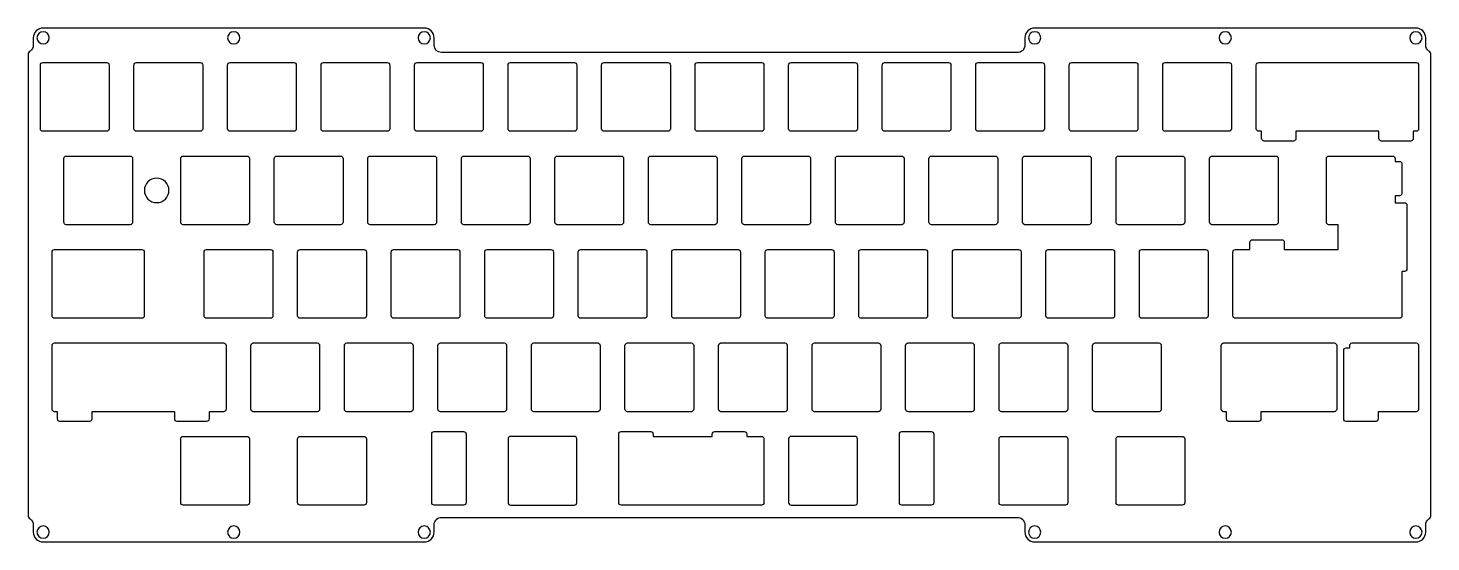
# Model space of a CAD drawing. Header units: millimetres. Extents: x -68 to 218, y -111 to -7.
import ezdxf

# ---------------------------------------------------------------- set-up
doc = ezdxf.new("R2010")
doc.units = ezdxf.units.MM
doc.layers.get('0').update_dxf_attribs({"linetype": 'CONTINUOUS'})

msp = doc.modelspace()

# ---------------------------------------------------------------- linework, layer by layer
for points in [[(217.81, -105.73), (217.81, -12.06, 0.242751), (217.38, -11.22, -0.242751), (216.74, -10), (216.74, -8.53, 0.414214), (214.74, -6.53), (137.09, -6.53, 0.414214), (135.09, -8.53), (135.09, -10.03, -0.414214), (133.59, -11.53), (16.26, -11.53, -0.412987), (14.77, -10.03), (14.77, -8.53, 0.414214), (12.77, -6.53), (-64.88, -6.53, 0.414214), (-66.88, -8.53), (-66.88, -10, -0.242751), (-67.51, -11.22, 0.242751), (-67.94, -12.06), (-67.94, -105.73, 0.242751), (-67.51, -106.56, -0.242751), (-66.88, -107.79), (-66.88, -109.25, 0.414214), (-64.88, -111.25), (12.77, -111.25, 0.414214), (14.77, -109.25), (14.77, -107.75, -0.414214), (16.27, -106.25), (133.59, -106.25, -0.414214), (135.09, -107.75), (135.09, -109.25, 0.414214), (137.09, -111.25), (214.74, -111.25, 0.414214), (216.74, -109.25), (216.74, -107.79, -0.242751), (217.38, -106.56, 0.242751)], [(-65.42, -27.06), (-65.42, -14.06, -0.414214), (-64.92, -13.56), (-51.92, -13.56, -0.414214), (-51.42, -14.06), (-51.42, -27.06, -0.414214), (-51.92, -27.56), (-64.92, -27.56, -0.414214)], [(-46.37, -27.06), (-46.37, -14.06, -0.414214), (-45.87, -13.56), (-32.87, -13.56, -0.414214), (-32.37, -14.06), (-32.37, -27.06, -0.414214), (-32.87, -27.56), (-45.87, -27.56, -0.414214)], [(-27.32, -27.06), (-27.32, -14.06, -0.414214), (-26.82, -13.56), (-13.82, -13.56, -0.414214), (-13.32, -14.06), (-13.32, -27.06, -0.414214), (-13.82, -27.56), (-26.82, -27.56, -0.414214)], [(-8.27, -27.06), (-8.27, -14.06, -0.414214), (-7.77, -13.56), (5.23, -13.56, -0.414214), (5.73, -14.06), (5.73, -27.06, -0.414214), (5.23, -27.56), (-7.77, -27.56, -0.414214)], [(10.78, -27.06), (10.78, -14.06, -0.414214), (11.28, -13.56), (24.28, -13.56, -0.414214), (24.78, -14.06), (24.78, -27.06, -0.414214), (24.28, -27.56), (11.28, -27.56, -0.414214)], [(29.83, -27.06), (29.83, -14.06, -0.414214), (30.33, -13.56), (43.33, -13.56, -0.414214), (43.83, -14.06), (43.83, -27.06, -0.414214), (43.33, -27.56), (30.33, -27.56, -0.414214)], [(48.88, -27.06), (48.88, -14.06, -0.414214), (49.38, -13.56), (62.38, -13.56, -0.414214), (62.88, -14.06), (62.88, -27.06, -0.414214), (62.38, -27.56), (49.38, -27.56, -0.414214)], [(67.93, -27.06), (67.93, -14.06, -0.414214), (68.43, -13.56), (81.43, -13.56, -0.414214), (81.93, -14.06), (81.93, -27.06, -0.414214), (81.43, -27.56), (68.43, -27.56, -0.414214)], [(86.98, -27.06), (86.98, -14.06, -0.414214), (87.48, -13.56), (100.48, -13.56, -0.414214), (100.98, -14.06), (100.98, -27.06, -0.414214), (100.48, -27.56), (87.48, -27.56, -0.414214)], [(106.03, -27.06), (106.03, -14.06, -0.414214), (106.53, -13.56), (119.53, -13.56, -0.414214), (120.03, -14.06), (120.03, -27.06, -0.414214), (119.53, -27.56), (106.53, -27.56, -0.414214)], [(125.08, -27.06), (125.08, -14.06, -0.414214), (125.58, -13.56), (138.58, -13.56, -0.414214), (139.08, -14.06), (139.08, -27.06, -0.414214), (138.58, -27.56), (125.58, -27.56, -0.414214)], [(144.13, -27.06), (144.13, -14.06, -0.414214), (144.63, -13.56), (157.63, -13.56, -0.414214), (158.13, -14.06), (158.13, -27.06, -0.414214), (157.63, -27.56), (144.63, -27.56, -0.414214)], [(163.18, -27.06), (163.18, -14.06, -0.414214), (163.68, -13.56), (176.68, -13.56, -0.414214), (177.18, -14.06), (177.18, -27.06, -0.414214), (176.68, -27.56), (163.68, -27.56, -0.414214)], [(214.78, -27.56), (214.19, -27.56), (214.19, -29.06, -0.414214), (213.69, -29.56), (207.69, -29.56, -0.414214), (207.19, -29.06), (207.19, -27.56), (190.32, -27.56), (190.32, -29.06, -0.414214), (189.82, -29.56), (183.82, -29.56, -0.414214), (183.32, -29.06), (183.32, -27.56), (182.73, -27.56, -0.414214), (182.23, -27.06), (182.23, -14.06, -0.414214), (182.73, -13.56), (214.78, -13.56, -0.414214), (215.28, -14.06), (215.28, -27.06, -0.414214)], [(-60.66, -46.11), (-60.66, -33.11, -0.414214), (-60.16, -32.61), (-47.16, -32.61, -0.414214), (-46.66, -33.11), (-46.66, -46.11, -0.414214), (-47.16, -46.61), (-60.16, -46.61, -0.414214)], [(-36.84, -46.11), (-36.84, -33.11, -0.414214), (-36.34, -32.61), (-23.34, -32.61, -0.414214), (-22.84, -33.11), (-22.84, -46.11, -0.414214), (-23.34, -46.61), (-36.34, -46.61, -0.414214)], [(-17.79, -46.11), (-17.79, -33.11, -0.414214), (-17.29, -32.61), (-4.29, -32.61, -0.414214), (-3.79, -33.11), (-3.79, -46.11, -0.414214), (-4.29, -46.61), (-17.29, -46.61, -0.414214)], [(1.26, -46.11), (1.26, -33.11, -0.414214), (1.76, -32.61), (14.76, -32.61, -0.414214), (15.26, -33.11), (15.26, -46.11, -0.414214), (14.76, -46.61), (1.76, -46.61, -0.414214)], [(20.31, -46.11), (20.31, -33.11, -0.414214), (20.81, -32.61), (33.81, -32.61, -0.414214), (34.31, -33.11), (34.31, -46.11, -0.414214), (33.81, -46.61), (20.81, -46.61, -0.414214)], [(39.36, -46.11), (39.36, -33.11, -0.414214), (39.86, -32.61), (52.86, -32.61, -0.414214), (53.36, -33.11), (53.36, -46.11, -0.414214), (52.86, -46.61), (39.86, -46.61, -0.414214)], [(58.41, -46.11), (58.41, -33.11, -0.414214), (58.91, -32.61), (71.91, -32.61, -0.414214), (72.41, -33.11), (72.41, -46.11, -0.414214), (71.91, -46.61), (58.91, -46.61, -0.414214)], [(77.46, -46.11), (77.46, -33.11, -0.414214), (77.96, -32.61), (90.96, -32.61, -0.414214), (91.46, -33.11), (91.46, -46.11, -0.414214), (90.96, -46.61), (77.96, -46.61, -0.414214)], [(96.51, -46.11), (96.51, -33.11, -0.414214), (97.01, -32.61), (110.01, -32.61, -0.414214), (110.51, -33.11), (110.51, -46.11, -0.414214), (110.01, -46.61), (97.01, -46.61, -0.414214)], [(115.56, -46.11), (115.56, -33.11, -0.414214), (116.06, -32.61), (129.06, -32.61, -0.414214), (129.56, -33.11), (129.56, -46.11, -0.414214), (129.06, -46.61), (116.06, -46.61, -0.414214)], [(134.61, -46.11), (134.61, -33.11, -0.414214), (135.11, -32.61), (148.11, -32.61, -0.414214), (148.61, -33.11), (148.61, -46.11, -0.414214), (148.11, -46.61), (135.11, -46.61, -0.414214)], [(153.66, -46.11), (153.66, -33.11, -0.414214), (154.16, -32.61), (167.16, -32.61, -0.414214), (167.66, -33.11), (167.66, -46.11, -0.414214), (167.16, -46.61), (154.16, -46.61, -0.414214)], [(172.71, -46.11), (172.71, -33.11, -0.414214), (173.21, -32.61), (186.21, -32.61, -0.414214), (186.71, -33.11), (186.71, -46.11, -0.414214), (186.21, -46.61), (173.21, -46.61, -0.414214)], [(211.9, -56.13), (211.9, -65.16, -0.414214), (211.4, -65.66), (177.97, -65.66, -0.414214), (177.47, -65.16), (177.47, -52.16, -0.414214), (177.97, -51.66), (180.94, -51.66), (180.94, -50.16, -0.414214), (181.44, -49.66), (187.44, -49.66, -0.414214), (187.94, -50.16), (187.94, -51.66), (198.9, -51.66), (198.9, -46.61), (197.02, -46.61, -0.414214), (196.52, -46.11), (196.52, -33.11, -0.414214), (197.02, -32.61), (210.02, -32.61, -0.414214), (210.52, -33.11), (210.52, -33.7), (211.4, -33.7, -0.414214), (211.9, -34.2), (211.9, -40.2, -0.414214), (211.4, -40.7), (210.52, -40.7), (210.52, -42.13), (212.4, -42.13, -0.414214), (212.9, -42.63), (212.9, -55.63, -0.414214), (212.4, -56.13)], [(-44.77, -65.66), (-62.54, -65.66, -0.414214), (-63.04, -65.16), (-63.04, -52.16, -0.414214), (-62.54, -51.66), (-44.77, -51.66, -0.414214), (-44.27, -52.16), (-44.27, -65.16, -0.414214)], [(-32.08, -65.16), (-32.08, -52.16, -0.414214), (-31.58, -51.66), (-18.58, -51.66, -0.414214), (-18.08, -52.16), (-18.08, -65.16, -0.414214), (-18.58, -65.66), (-31.58, -65.66, -0.414214)], [(-13.03, -65.16), (-13.03, -52.16, -0.414214), (-12.53, -51.66), (0.47, -51.66, -0.414214), (0.97, -52.16), (0.97, -65.16, -0.414214), (0.47, -65.66), (-12.53, -65.66, -0.414214)], [(6.02, -65.16), (6.02, -52.16, -0.414214), (6.52, -51.66), (19.52, -51.66, -0.414214), (20.02, -52.16), (20.02, -65.16, -0.414214), (19.52, -65.66), (6.52, -65.66, -0.414214)], [(25.07, -65.16), (25.07, -52.16, -0.414214), (25.57, -51.66), (38.57, -51.66, -0.414214), (39.07, -52.16), (39.07, -65.16, -0.414214), (38.57, -65.66), (25.57, -65.66, -0.414214)], [(44.12, -65.16), (44.12, -52.16, -0.414214), (44.62, -51.66), (57.62, -51.66, -0.414214), (58.12, -52.16), (58.12, -65.16, -0.414214), (57.62, -65.66), (44.62, -65.66, -0.414214)], [(63.17, -65.16), (63.17, -52.16, -0.414214), (63.67, -51.66), (76.67, -51.66, -0.414214), (77.17, -52.16), (77.17, -65.16, -0.414214), (76.67, -65.66), (63.67, -65.66, -0.414214)], [(82.22, -65.16), (82.22, -52.16, -0.414214), (82.72, -51.66), (95.72, -51.66, -0.414214), (96.22, -52.16), (96.22, -65.16, -0.414214), (95.72, -65.66), (82.72, -65.66, -0.414214)], [(101.27, -65.16), (101.27, -52.16, -0.414214), (101.77, -51.66), (114.77, -51.66, -0.414214), (115.27, -52.16), (115.27, -65.16, -0.414214), (114.77, -65.66), (101.77, -65.66, -0.414214)], [(120.32, -65.16), (120.32, -52.16, -0.414214), (120.82, -51.66), (133.82, -51.66, -0.414214), (134.32, -52.16), (134.32, -65.16, -0.414214), (133.82, -65.66), (120.82, -65.66, -0.414214)], [(139.37, -65.16), (139.37, -52.16, -0.414214), (139.87, -51.66), (152.87, -51.66, -0.414214), (153.37, -52.16), (153.37, -65.16, -0.414214), (152.87, -65.66), (139.87, -65.66, -0.414214)], [(158.42, -65.16), (158.42, -52.16, -0.414214), (158.92, -51.66), (171.92, -51.66, -0.414214), (172.42, -52.16), (172.42, -65.16, -0.414214), (171.92, -65.66), (158.92, -65.66, -0.414214)], [(-61.95, -86.21), (-61.95, -84.71), (-62.54, -84.71, -0.414214), (-63.04, -84.21), (-63.04, -71.21, -0.414214), (-62.54, -70.71), (-28.11, -70.71, -0.414214), (-27.61, -71.21), (-27.61, -84.21, -0.414214), (-28.11, -84.71), (-31.07, -84.71), (-31.07, -86.21, -0.414214), (-31.57, -86.71), (-37.57, -86.71, -0.414214), (-38.07, -86.21), (-38.07, -84.71), (-54.95, -84.71), (-54.95, -86.21, -0.414214), (-55.45, -86.71), (-61.45, -86.71, -0.414214)], [(-22.56, -84.21), (-22.56, -71.21, -0.414214), (-22.06, -70.71), (-9.06, -70.71, -0.414214), (-8.56, -71.21), (-8.56, -84.21, -0.414214), (-9.06, -84.71), (-22.06, -84.71, -0.414214)], [(-3.51, -84.21), (-3.51, -71.21, -0.414214), (-3.01, -70.71), (9.99, -70.71, -0.414214), (10.49, -71.21), (10.49, -84.21, -0.414214), (9.99, -84.71), (-3.01, -84.71, -0.414214)], [(15.54, -84.21), (15.54, -71.21, -0.414214), (16.04, -70.71), (29.04, -70.71, -0.414214), (29.54, -71.21), (29.54, -84.21, -0.414214), (29.04, -84.71), (16.04, -84.71, -0.414214)], [(34.59, -84.21), (34.59, -71.21, -0.414214), (35.09, -70.71), (48.09, -70.71, -0.414214), (48.59, -71.21), (48.59, -84.21, -0.414214), (48.09, -84.71), (35.09, -84.71, -0.414214)], [(53.64, -84.21), (53.64, -71.21, -0.414214), (54.14, -70.71), (67.14, -70.71, -0.414214), (67.64, -71.21), (67.64, -84.21, -0.414214), (67.14, -84.71), (54.14, -84.71, -0.414214)], [(72.69, -84.21), (72.69, -71.21, -0.414214), (73.19, -70.71), (86.19, -70.71, -0.414214), (86.69, -71.21), (86.69, -84.21, -0.414214), (86.19, -84.71), (73.19, -84.71, -0.414214)], [(91.74, -84.21), (91.74, -71.21, -0.414214), (92.24, -70.71), (105.24, -70.71, -0.414214), (105.74, -71.21), (105.74, -84.21, -0.414214), (105.24, -84.71), (92.24, -84.71, -0.414214)], [(110.79, -84.21), (110.79, -71.21, -0.414214), (111.29, -70.71), (124.29, -70.71, -0.414214), (124.79, -71.21), (124.79, -84.21, -0.414214), (124.29, -84.71), (111.29, -84.71, -0.414214)], [(129.84, -84.21), (129.84, -71.21, -0.414214), (130.34, -70.71), (143.34, -70.71, -0.414214), (143.84, -71.21), (143.84, -84.21, -0.414214), (143.34, -84.71), (130.34, -84.71, -0.414214)], [(148.89, -84.21), (148.89, -71.21, -0.414214), (149.39, -70.71), (162.39, -70.71, -0.414214), (162.89, -71.21), (162.89, -84.21, -0.414214), (162.39, -84.71), (149.39, -84.71, -0.414214)], [(176.17, -86.21), (176.17, -84.71), (175.59, -84.71, -0.414214), (175.09, -84.21), (175.09, -71.21, -0.414214), (175.59, -70.71), (198.11, -70.71, -0.414214), (198.61, -71.21), (198.61, -84.21, -0.414214), (198.11, -84.71), (183.17, -84.71), (183.17, -86.21, -0.414214), (182.67, -86.71), (176.67, -86.71, -0.414214)], [(201.78, -70.71), (214.78, -70.71, -0.414214), (215.28, -71.21), (215.28, -84.21, -0.414214), (214.78, -84.71), (207.05, -84.71), (207.05, -86.21, -0.414214), (206.55, -86.71), (200.55, -86.71, -0.414214), (200.05, -86.21), (200.05, -72.21, -0.414214), (200.55, -71.71), (201.28, -71.71), (201.28, -71.21, -0.414214)], [(-36.84, -103.26), (-36.84, -90.26, -0.414214), (-36.34, -89.76), (-23.34, -89.76, -0.414214), (-22.84, -90.26), (-22.84, -103.26, -0.414214), (-23.34, -103.76), (-36.34, -103.76, -0.414214)], [(-13.03, -103.26), (-13.03, -90.26, -0.414214), (-12.53, -89.76), (0.47, -89.76, -0.414214), (0.97, -90.26), (0.97, -103.26, -0.414214), (0.47, -103.76), (-12.53, -103.76, -0.414214)], [(14.28, -103.26), (14.28, -89.26, -0.414214), (14.78, -88.76), (20.78, -88.76, -0.414214), (21.28, -89.26), (21.28, -103.26, -0.414214), (20.78, -103.76), (14.78, -103.76, -0.414214)], [(43.83, -90.26, 0.414214), (43.33, -89.76), (30.33, -89.76, 0.414214), (29.83, -90.26), (29.83, -103.26, 0.414214), (30.33, -103.76), (43.33, -103.76, 0.414214), (43.83, -103.26)], [(78.43, -89.26), (78.43, -89.76), (81.43, -89.76, -0.414214), (81.93, -90.26), (81.93, -103.26, -0.414214), (81.43, -103.76), (58.91, -103.76, -0.006251), (58.89, -103.76, -0.006251), (58.88, -103.76), (52.88, -103.76, -0.414214), (52.38, -103.26), (52.38, -89.26, -0.414214), (52.88, -88.76), (58.88, -88.76, -0.414214), (59.38, -89.26), (59.38, -89.76), (71.43, -89.76), (71.43, -89.26, -0.414214), (71.93, -88.76), (77.93, -88.76, -0.414214)], [(100.98, -90.26, 0.414214), (100.48, -89.76), (87.48, -89.76, 0.414214), (86.98, -90.26), (86.98, -103.26, 0.414214), (87.48, -103.76), (100.48, -103.76, 0.414214), (100.98, -103.26)], [(109.53, -103.26), (109.53, -89.26, -0.414214), (110.03, -88.76), (116.03, -88.76, -0.414214), (116.53, -89.26), (116.53, -103.26, -0.414214), (116.03, -103.76), (110.03, -103.76, -0.414214)], [(129.84, -103.26), (129.84, -90.26, -0.414214), (130.34, -89.76), (143.34, -89.76, -0.414214), (143.84, -90.26), (143.84, -103.26, -0.414214), (143.34, -103.76), (130.34, -103.76, -0.414214)], [(153.66, -103.26), (153.66, -90.26, -0.414214), (154.16, -89.76), (167.16, -89.76, -0.414214), (167.66, -90.26), (167.66, -103.26, -0.414214), (167.16, -103.76), (154.16, -103.76, -0.414214)]]:
    msp.add_lwpolyline(points, format="xyb", close=True)
at = {"extrusion": (-1.2326e-32, 0, -1)}
for centre, radius in [((64.88, -8.53), 1.25), ((-12.77, -8.53), 1.25), ((-137.09, -8.53), 1.25), ((-175.92, -8.53), 1.25), ((-214.74, -8.53), 1.25), ((41.75, -39.61), 2.5)]:
    msp.add_circle(centre, radius, dxfattribs=at)
at = {"extrusion": (-6.16298e-33, 0, -1)}
msp.add_circle((26.06, -8.53), 1.25, dxfattribs=at)
at = {"extrusion": (3.18e-24, 0, -1)}
for centre in [(64.88, -109.25), (26.06, -109.25), (-12.77, -109.25), (-137.09, -109.25), (-175.92, -109.25), (-214.74, -109.25)]:
    msp.add_circle(centre, 1.25, dxfattribs=at)

doc.saveas('drawing.dxf')
